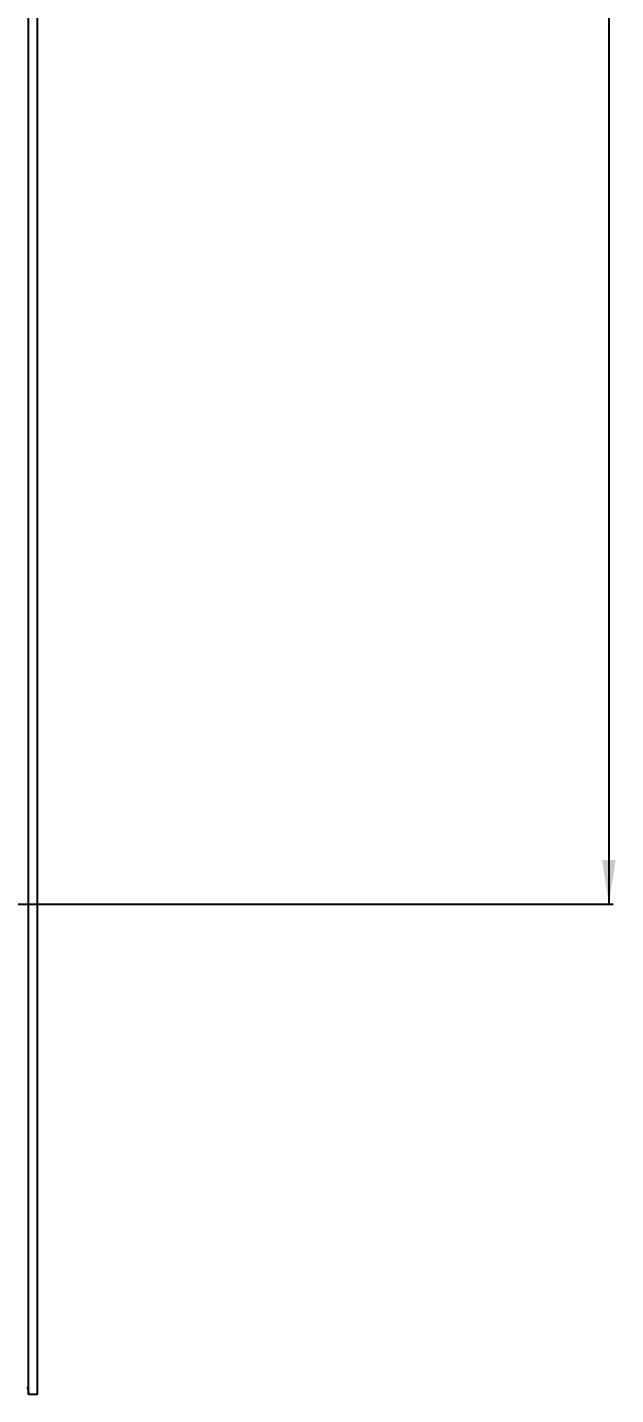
# Model space of a CAD drawing. Header units: millimetres. Extents: x -847 to 1903, y -1228 to 1043.
# Drawn here: x 1769.4 to 1903.3, y -1090.4 to -779.6 of the extents above; entities that cross this region are included whole.
import ezdxf

# ---------------------------------------------------------------- set-up
doc = ezdxf.new("R2010")
doc.units = ezdxf.units.MM
doc.layers.add('FORMAT', color=7, linetype='Continuous')
doc.styles.add('SLDTEXTSTYLE0', font='TXT', dxfattribs={"width": 0.75})
doc.dimstyles.new('SLDDIMSTYLE0', dxfattribs={"dimtxt": 20, "dimasz": 10, "dimexe": 0, "dimexo": 0.0625, "dimgap": 5, "dimtad": 2, "dimdec": 1, "dimrnd": 1e-09, "dimzin": 12, "dimdsep": 46, "dimtxsty": 'SLDTEXTSTYLE0', "dimsah": 1, "dimcen": 0.09, "dimadec": 0, "dimazin": 3, "dimtfac": 1, "dimtofl": 0, "dimtmove": 0, "dimatfit": 3, "dimfxl": 0, "dimfrac": 2, "dimtolj": 1, "dimtzin": 12, "dimarcsym": 0})

# ---------------------------------------------------------------- blocks, each defined once
blk = doc.blocks.new('_D_5')
at = {"layer": 'FORMAT'}
for p, q in [((1763.72, 753.1), (1902.71, 753.1)), ((1901.71, 753.1), (1901.71, -978.9)), ((1763.72, -978.9), (1902.71, -978.9))]:
    blk.add_line(p, q, dxfattribs=at)
for points in [[(1901.71, 753.1), (1900.17, 743.1), (1903.25, 743.1)], [(1901.71, -978.9), (1903.25, -968.9), (1900.17, -968.9)]]:
    blk.add_solid(points, dxfattribs=at)
at = {"layer": 'FORMAT', "insert": (1875.93, -142.46), "char_height": 20, "attachment_point": 1, "rotation": 90, "style": 'SLDTEXTSTYLE0'}
blk.add_mtext('1732', dxfattribs=at)

msp = doc.modelspace()

# ---------------------------------------------------------------- linework, layer by layer
at = {"color": 7, "linetype": 'Continuous', "lineweight": 25}
for p, q in [((1769.71, -1090.4), (1769.71, 864.6)), ((1771.71, -1090.4), (1771.71, 864.6)), ((1771.71, -1090.4), (1769.71, -1090.4))]:
    msp.add_line(p, q, dxfattribs=at)
msp.add_open_spline([(1769.41, -1088.72), (1769.45, -1088.85), (1769.65, -1089.41), (1769.68, -1089.97), (1769.71, -1090.4)], degree=3, knots=[0, 0, 0, 0, 0.226541, 1, 1, 1, 1], dxfattribs=at)

# ---------------------------------------------------------------- dimensions: what is measured, and where the dimension line sits
at = {"layer": 'FORMAT'}
dim = msp.add_linear_dim(base=(1901.71, -978.9), p1=(1763.71, 753.1), p2=(1763.71, -978.9), angle=90, dimstyle='SLDDIMSTYLE0', dxfattribs=at)
dim.commit()
dim.dimension.update_dxf_attribs({"geometry": '_D_5', "text_midpoint": (1901.71, -112.9), "dimtype": 160})

doc.saveas('drawing.dxf')
